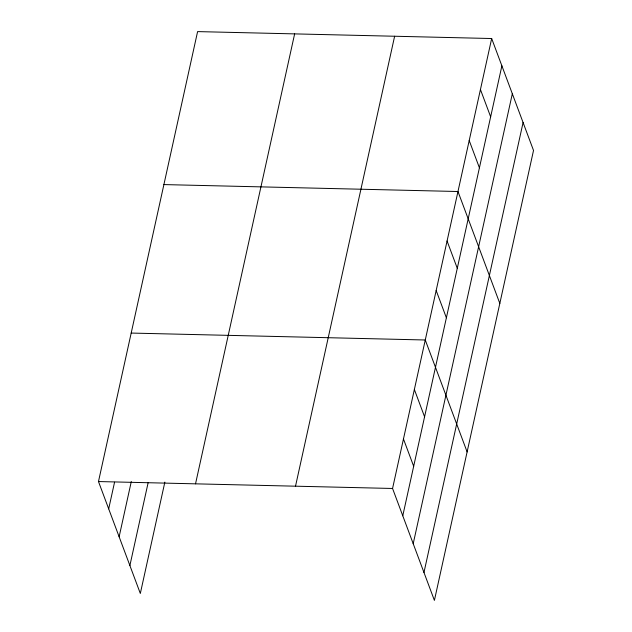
<?xml version="1.0" encoding="UTF-8"?>
<svg xmlns="http://www.w3.org/2000/svg" width="632" height="632" viewBox="0 0 632 632"><rect width="100%" height="100%" fill="white"/><g stroke="black" fill="none" stroke-linecap="round" stroke-linejoin="round"><path stroke-width="0.95" d="M164.857 482.113L140.328 593.472L98.481 481.552L197.595 31.6L491.672 38.528L533.519 150.448L434.405 600.4L392.559 488.473L491.672 38.528M108.688 508.855L114.558 482.208M119.132 536.781L131.29 481.576M129.884 565.553L148.125 482.745M195.525 483.836L294.638 33.883M295.515 486.19L394.629 36.237M402.774 515.783L501.879 65.831M413.209 543.71L512.323 93.757M423.969 572.474L523.083 122.529M163.893 184.584L457.971 191.512L499.825 303.431M131.187 333.064L425.265 339.992L467.119 451.919M98.481 481.552L392.559 488.473M480.438 89.523L490.653 116.825M469.205 140.517L479.419 167.82M447.069 241.005L457.284 268.308M436.167 290.499L446.382 317.809M414.363 389.486L424.578 416.796M403.461 438.979L413.676 466.29"/></g></svg>
